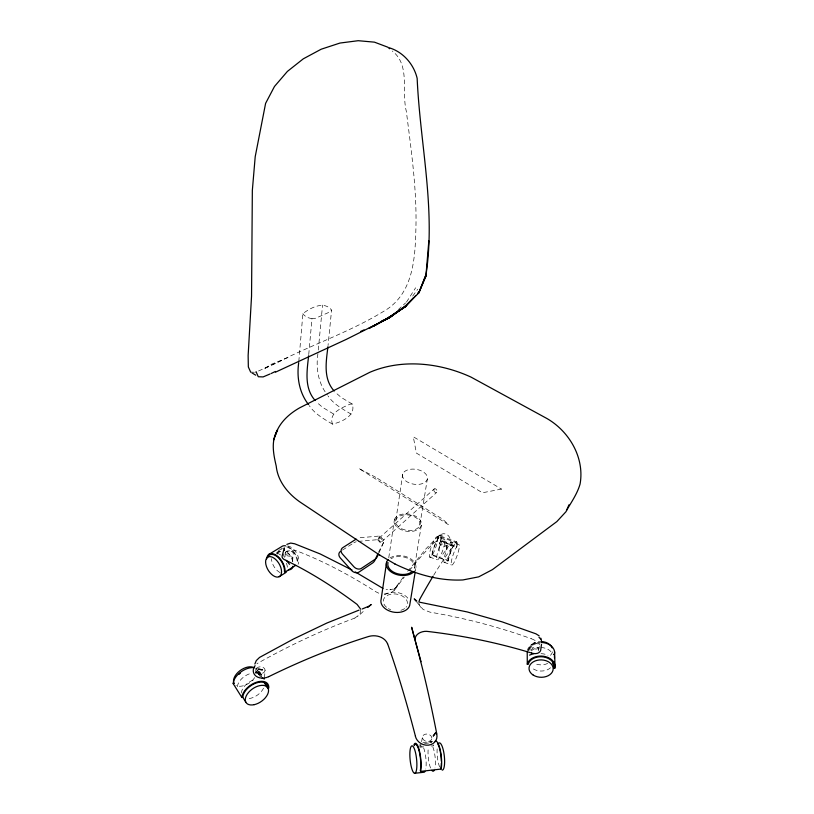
<?xml version="1.0" encoding="UTF-8"?>
<svg xmlns="http://www.w3.org/2000/svg" width="814" height="814" viewBox="0 0 814 814"><rect width="100%" height="100%" fill="white"/><g stroke="black" fill="none" stroke-linecap="round" stroke-linejoin="round"><path stroke-width="0.61" stroke-dasharray="4.07 3.05" d="M285.276 552.614L284.951 557.539L285.918 559.788M292.572 560.327C292.938 557.407 291.036 554.059 287.922 553.785L286.09 554.283L285.012 555.575M255.861 669.861L255.627 672.954L256.379 671.896L258.384 671.906L262.393 675.925M264.489 677.777L265.079 670.471A4.619 3.388 1.5 0 0 258.445 667.104A4.619 3.388 1.5 0 0 257.885 672.954A4.619 3.388 1.5 0 0 265.079 670.471M298.809 361.497L302.889 313.655C310.226 307.967 324.074 300.335 331.583 310.093L328.042 345.512M308.74 354.558L311.966 318.742L315.669 318.213L330.158 311.813L331.583 310.093M292.552 561.324L293.193 554.334A4.111 2.696 3.9 0 0 288.166 550.834A4.111 2.696 3.9 0 0 286.335 555.28A4.111 2.696 3.9 0 0 293.193 554.334M318.284 350.061L322.548 305.118M317.938 353.652C315.7 368.02 318.254 383.475 327.452 395.044M388.766 557.692L394.393 519.729M395.879 520.044L402.716 474.135M419.821 525.142A12.261 7.702 9 0 0 403.683 514.967A12.261 7.702 9 0 0 400 527.859A12.261 7.702 9 0 0 419.821 525.142L427.299 479.293A12.586 7.519 8.9 0 0 410.673 469.23A12.586 7.519 8.9 0 0 407 481.796A12.586 7.519 8.9 0 0 427.299 479.293M421.316 525.468A13.797 8.669 9 0 1 399.023 528.53A13.797 8.669 9 0 1 403.144 514.021A13.797 8.669 9 0 1 421.316 525.468L414.295 568.264A13.462 8.852 9 0 0 406.959 557.987A13.462 8.852 9 0 0 391.096 558.74M415.354 571.031L415.761 568.579M442.816 554.212L446.499 549.379L446.886 547.12L446.164 545.278L442.521 543.966L440.578 544.841L439.204 546.743L439.977 542.348M439.163 547.018L439.173 552.889M446.499 549.379L447.293 544.993A3.958 2.523 10.6 0 0 443.019 541.086A3.958 2.523 10.6 0 0 440.588 544.953A3.958 2.523 10.6 0 0 447.293 544.993M421.591 741.676L422.598 736.304M431.705 739.163A4.782 3.673 13 0 1 423.768 740.028A4.782 3.673 13 0 1 425.976 734.045A4.782 3.673 13 0 1 431.705 739.163L431.003 742.816L430.657 741.839L426.811 742.765M529.843 649.857L530.942 645.319M538.207 650.966L539.265 647.496M352.34 404.1L350.061 404.151C342.094 407.712 328.398 412.79 332.458 424.135C341.3 422.11 356.125 415.883 352.34 404.1L341.3 397.507L334.686 391.829M378.948 552.96L384.35 540.811L379.935 535.988L360.541 537.688A12.505 9.626 32.8 0 0 357.895 538.258M378.53 552.218L384.35 540.811M447.965 561.06L448.28 560.561A11.813 2.188 -70.5 0 1 454.07 544.892A11.813 2.188 -70.5 0 1 456.542 547.191L456.837 546.703A12.688 2.35 -70.5 0 0 454.192 544.23A12.688 2.35 -70.5 0 0 447.965 561.06L431.796 555.168A12.637 2.513 -70.4 0 1 438.034 538.42A12.637 2.513 -70.4 0 1 440.893 540.954L456.837 546.703M406.481 302.096L415.618 287.81M431.796 555.168L432.112 554.67A11.772 2.34 -70.4 0 1 437.922 539.082A11.772 2.34 -70.4 0 1 440.588 541.432L456.542 547.191M358.231 541.402L377.564 539.682L379.935 535.988M412.698 296.062L417.694 289.336M403.235 577.238L395.36 587.881L397.751 585.48L393.773 589.367L395.777 587.464L393.447 588.96L389.926 589.753L390.862 589.672L386.08 589.489M407.712 571.265L425.956 548.819L437.759 536.67L440.516 534.574L443.192 533.719L445.93 533.953C451.444 536.497 450.915 543.009 451.383 548.036M530.718 650.152L533.791 647.527L536.457 647.12L538.166 647.903L538.787 649.389M354.863 618.04L359.859 614.377L360.755 610.103M394.475 590.262L389.55 593.559L382.387 594.088M398.239 309.686L405.565 302.94M363.186 611.538L357.794 616.493M381.715 541.727L436.752 492.389M379.09 538.146L434.198 488.96M342.541 550.061L352.828 543.487M279.568 549.938L282.448 548.188M276.312 553.062L279.538 551.098A13.004 7.397 58.9 0 1 279.853 549.348M276.943 553.5L280.158 551.536A12.108 6.888 58.9 0 1 280.728 549.196M281.705 360.49L255.576 372.324M287.922 357.611L270.848 364.489L263.665 369.017L275.427 363.4C312.189 344.383 352.177 331.349 387.22 309.137C413.156 291.534 415.14 258.15 415.873 229.752C417.073 190.038 411.263 150.682 406.349 111.396C401.271 91.86 410.612 65.14 392.297 51.038M255.27 668.864A14.031 8.333 -34.8 0 1 258.984 674.694L259.9 674.379L261.263 676.485M419.607 746.418L422.12 746.143M419.851 747.242L423.636 746.825M431.206 746.011L433.73 745.736L433.465 744.922M422.904 742.561L432.773 741.503M424.572 743.477L431.725 742.704M418.884 745.085L421.174 744.841A13.777 3.327 84.1 0 0 420.126 745.726M250.641 372.09L254.344 372.263M311.966 318.742L308.221 317.725L304.456 315.608L302.889 313.655M440.628 536.111L456.685 541.88M440.333 536.935L456.389 542.704M437.515 537.016A10.887 2.188 -70.4 0 1 432.804 554.131A10.887 2.188 -70.4 0 1 430.372 549.826A10.887 2.188 -70.4 0 1 437.515 537.016L444.709 539.601A10.908 2.127 -70.4 0 1 439.967 556.745A10.908 2.127 -70.4 0 1 437.627 552.472A10.908 2.127 -70.4 0 1 444.709 539.601M451.923 542.195A10.928 2.066 -70.5 0 1 447.151 559.35A10.928 2.066 -70.5 0 1 444.912 555.107A10.928 2.066 -70.5 0 1 451.923 542.195L459.167 544.8A10.938 2.004 -70.5 0 1 454.354 561.975A10.938 2.004 -70.5 0 1 452.218 557.763A10.938 2.004 -70.5 0 1 459.167 544.8M432.112 554.67L448.28 560.561M429.639 557.01L436.853 559.645M444.088 562.281L451.343 564.936M378.785 593.202L375.59 591.636A390.171 195.472 50.6 0 0 298.382 551.516A9.615 5.149 -6.4 0 0 284.9 552.533M351.18 414.153C342.847 409.198 333.669 404.304 328.144 396.072M333.537 413.98L322.446 407.224L316.727 402.258M332.458 424.135C324.064 419.047 314.845 414 309.279 405.677M279.538 551.098L280.158 551.536M416.687 602.004L423.117 609.452L429.945 612.138A379.263 238.99 9.8 0 1 531.471 638.776M377.564 539.682L381.959 544.485M259.595 671.611L263.024 676.872M257.428 670.166L261.538 676.475M258.984 674.694L260.358 676.8M420.665 607.254L419.21 604.731L418.854 602.136M354.853 618.08A407.315 188.278 -37.7 0 0 259.249 662.382A10.857 8.415 -16.1 0 0 256.929 663.817M394.505 590.14A411.192 77.829 -66.2 0 1 404.314 577.055M409.483 570.472A411.192 77.829 -66.2 0 1 433.862 542.836M386.508 607.275A12.19 8.323 9 0 1 386.274 596.062A12.19 8.323 9 0 1 402.32 596.031A12.19 8.323 9 0 1 406.044 607.234M404.599 608.567A12.19 8.323 9 0 1 400.569 610.347M390.639 609.645A12.19 8.323 9 0 1 388.41 608.587M531.461 638.807A10.246 6.522 31.3 0 1 539.59 644.861M433.831 542.918A9.259 4.345 13.9 0 1 445.339 542.399A9.259 4.345 13.9 0 1 450.925 549.094M433.72 575.193A414.987 54.945 -69.9 0 1 450.956 548.972M538.949 648.005A4.365 2.991 16.4 0 1 531.98 647.445A4.365 2.991 16.4 0 1 533.719 642.867A4.365 2.991 16.4 0 1 539.499 646.56M527.228 650.569A13.818 10.033 1.5 0 1 540.343 642.439M528.164 650.712A12.861 9.341 1.5 0 1 540.069 643.141M288.237 546.784A13.004 7.397 58.9 0 1 297.914 563.99M286.64 546.845A12.108 6.888 58.9 0 1 297.273 563.542M259.585 671.662A15.069 8.944 -34.8 0 1 259.9 674.379M255.922 668.121A15.069 8.944 -34.8 0 1 257.56 668.955M280.047 572.598A11.294 6.349 59 0 1 271.449 558.679M276.882 553.174A11.294 6.349 59 0 1 280.565 555.036M286.447 563.268A11.294 6.349 59 0 1 287.383 567.887M237.403 686.731A13.024 7.702 -34.8 0 1 251.648 673.198M255.342 672.975A13.024 7.702 -34.8 0 1 260.042 675.935L256.084 669.841A12.963 7.723 -34.7 0 1 256.542 672.649M254.68 677.594A12.963 7.723 -34.7 0 1 235.877 685.317M263.553 688.176A13.095 7.692 -34.9 0 1 247.792 698.677M241.331 692.979A13.095 7.692 -34.9 0 1 255.647 679.385M423.636 747.924A13.777 3.327 84.1 0 1 425.742 769.047M439.621 766.941A13.716 3.5 83.8 0 1 437.322 747.262M430.545 767.968A13.746 3.419 83.9 0 1 428.449 747.15M432.834 746.916A13.746 3.419 83.9 0 1 434.971 767.999M550.559 667.734A12.017 8.679 1.5 0 1 531.328 667.409M541.045 653.683A12.017 8.679 1.5 0 1 547.964 655.382M552.462 651.872A11.884 8.639 1.5 0 1 549.338 656.237M528.927 650.498A11.884 8.639 1.5 0 1 539.814 641.513M547.659 663.43A11.945 8.659 1.5 0 1 533.994 663.207M531.308 650.915A11.945 8.659 1.5 0 1 538.858 647.649M540.944 647.547A11.945 8.659 1.5 0 1 552.37 653.957M277.269 554.12A11.243 6.37 58.9 0 1 281.837 549.501M287.281 552.228A11.243 6.37 58.9 0 1 292.908 562.036M284.381 557.336A11.193 6.38 58.9 0 1 283.241 553.846M287.596 545.991A11.193 6.38 58.9 0 1 296.611 553.174A11.193 6.38 58.9 0 1 298.097 564.265M384.513 594.759A14.632 9.992 9 0 1 409.106 600.132M389.987 557.997A14.957 9.839 9 0 1 408.954 557.783A14.957 9.839 9 0 1 414.896 570.482M353.856 542.826A12.454 9.626 32.9 0 1 356.217 541.768M438.512 536.1L437.759 536.67L440.516 534.574L438.512 536.1M501.505 489.092L482.448 492.765L416.402 453.093L413.278 436.752L501.505 489.092M441.005 535.531L439.611 535.714L442.684 535.581L441.005 535.531M375.783 477.309L358.771 468.406L448.697 524.837L442.775 519.291L375.783 477.309M378.754 538.848A2.228 1.384 57.5 0 0 381.023 541.951A2.228 1.384 57.5 0 0 381.44 539.01A2.228 1.384 57.5 0 0 378.754 538.848M433.842 489.672A2.147 1.425 57.6 0 0 436.05 492.643A2.147 1.425 57.6 0 0 436.548 489.723A2.147 1.425 57.6 0 0 433.842 489.672"/><path stroke-width="1.22" d="M273.524 440.15L277.605 429.843C270.706 441.066 273.453 454.11 276.221 466.076C277.767 481.288 288.146 493.905 300.397 502.279L379.965 555.26M415.903 295.462L405.759 306.339L384.88 320.044L404.039 307.509L418.752 292.969L425.885 276.414L426.027 274.633C435.877 208.964 420.034 143.793 417.155 78.327C413.848 64.377 403.368 52.198 389.591 47.884M425.885 276.414L428.846 240.842M298.707 362.718C296.591 377.289 299.308 392.887 308.577 404.619M308.628 355.769C306.99 370.818 304.049 388.075 315.14 400.478M327.92 346.723C326.18 361.548 323.026 378.642 334.055 390.883M541.503 644.301L540.893 648.809A10.246 6.522 31.3 0 1 531.562 653.072M386.589 562.271L381.166 599.124A14.632 9.992 9 0 0 392.623 611.975A14.632 9.992 9 0 0 409.696 605.362L415.15 572.252M254.874 664L256.278 660.602L259.544 657.427L293.569 638.97L326.77 623.086L359.055 610.113M283.618 550.457L282.397 555.036A9.615 5.149 -6.4 0 0 284.808 559.859A398.697 182.865 55 0 1 357.132 604.446L360.694 609.218M418.854 602.136L419.586 599.684M274.908 436.701C278.164 423.799 288.38 414.245 299.603 407.865L369.79 372.313C401.851 358.536 439.886 362.759 471.011 377.106L546.967 418.538C569.403 431.501 584.778 457.895 580.067 484.076C577.299 493.65 571.631 501.78 566.636 510.256M568.955 504.812L566.056 511.619L556.847 521.591L492.419 569.637L478.693 576.861L462.891 579.944C439.255 581.135 416.046 574.246 394.973 563.99L394.556 563.756M378.459 554.069L377.482 556.277A12.515 9.636 33 0 1 374.725 559.523L361.447 568.335A5.688 4.436 33.1 0 1 359.371 569.037A5.739 4.477 33.1 0 1 357.041 568.762A5.688 4.436 33.1 0 1 353.866 566.727L342.613 554.253A5.667 4.406 32 0 1 341.361 552.187A5.718 4.446 32 0 1 341.158 550.101A5.667 4.406 32 0 1 342.765 547.669L356.166 539.112M377.543 554.426L375.091 559.94A12.464 9.636 33.1 0 1 372.334 563.186L359.086 572.008A5.667 4.436 33.1 0 1 357.02 572.71A5.718 4.477 33.1 0 1 354.68 572.446A5.667 4.436 33.1 0 1 351.526 570.411L340.323 557.977A5.647 4.406 32 0 1 340.486 551.393M417.592 293.651L419.281 291.839L426.027 274.633L418.752 292.969L419.281 291.839L417.592 293.579M413.359 297.934L404.039 307.509L405.759 306.339L388.146 318.416L346.316 339.367L275.437 372.191M367.796 607.427L371.215 604.517L369.098 606.125L362.22 608.974M390.903 316.768L369.078 328.327L390.903 316.768L406.746 305.128L388.146 318.416L398.636 310.51M381.125 321.571L383.201 320.258M279.182 576.709A11.345 6.329 59 0 0 275.692 559.472A11.345 6.329 59 0 0 265.863 564.387A11.345 6.329 59 0 0 279.182 576.709L285.002 573.056A11.294 6.349 59 0 0 286.609 571.479M267.826 557.041A12.23 6.848 59 0 1 277.828 557.183A12.23 6.848 59 0 1 284.432 571.591L285.073 572.049L295.767 565.333M268.518 554.609L281.43 546.774A13.004 7.397 58.9 0 1 285.653 545.838M529.538 655.097L534.137 653.52M271.123 373.534L275.397 371.459M286.833 544.393L290.669 543.07L294.648 543.772L320.207 553.958L352.024 570.014M360.755 331.39L364.021 329.894M269.983 374.013L263.105 376.923L258.262 376.74L256.064 371.662M241.87 697.496L242.806 697.171A14.184 8.293 -35 0 1 256.074 683.058A14.184 8.293 -35 0 1 267.877 688.359L268.793 688.034A15.232 8.903 -35 0 0 256.115 682.346A15.232 8.903 -35 0 0 241.87 697.496L233.17 683.577A15.069 8.944 -34.8 0 1 252.839 667.602M233.17 683.577L234.096 683.251M414.173 745.675A14.896 3.541 84.1 0 1 419.2 751.291A14.896 3.541 84.1 0 1 420.339 770.543L420.594 771.397L441.127 769.057A15.924 4.019 83.9 0 0 440.354 750.447A15.924 4.019 83.9 0 0 435.154 741.249M414.672 773.3A13.797 3.246 84.2 0 0 415.547 752.767A13.797 3.246 84.2 0 0 409.89 752.624A13.797 3.246 84.2 0 0 414.672 773.3L423.891 772.252A13.777 3.327 84.1 0 0 424.959 771.438M262.118 677.97L264.397 678.998M553.469 654.364L554.405 654.497L554.507 658.231M527.228 651.811L527.279 664.214L528.225 664.346A13.024 9.381 1.6 0 1 543.386 656.939A13.024 9.381 1.6 0 1 553.856 668.05L554.802 668.182L554.731 665.699M419.871 602.258L467.287 611.955L502.085 621.855L535.938 633.821L539.163 635.856M382.967 588.39L355.27 571.927M379.222 554.822L394.973 563.99M251.902 372.863L255.708 375.183M416.839 601.047L414.224 598.88L415.985 601.088M389.621 48.728L387.83 47.192L374.45 42.155L358.221 40.7L339.987 43.05L321.184 49.216L303.317 58.812L287.403 71.408L274.481 86.467L265.608 103.347L255.209 156.685L252.34 190.415L251.546 296.133L248.138 355.555L248.341 366.961L250.641 372.09M538.96 637.24L540.638 639.01M289.55 564.306L286.63 560.754M264.458 683.099L267.185 687.311M242.491 696.845L245.777 702.106M387.505 643.63C384.452 636.751 375.692 634.493 368.884 636.416A409.422 196.225 -33.8 0 0 268.661 676.699M441.127 769.057L440.852 768.213A14.825 3.744 83.9 0 0 441.341 763.196M540.832 638.176L541.473 640.577M421.011 661.69L411.65 627.258L414.448 638.166M415.242 641.279C413.553 634.086 422.232 630.433 428.144 631.501A385.226 238.614 4 0 1 531.593 653.042M554.568 651.648L554.975 665.323M553.673 661.833L553.856 668.05M419.627 599.501A414.987 54.945 -69.9 0 1 433.048 576.302M415.567 642.287A437.779 75.051 85.1 0 1 436.762 733.852M387.505 643.508A438.563 84.514 82.1 0 1 415.405 736.131M268.661 676.658A10.857 8.415 -16.1 0 1 255.861 676.017A10.857 8.415 -16.1 0 1 255.087 665.679M436.731 733.984A11.172 9.768 25.3 0 1 428.418 745.156A11.172 9.768 25.3 0 1 415.384 736.243M527.279 664.214A13.991 10.083 1.6 0 1 543.559 656.257A13.991 10.083 1.6 0 1 554.802 668.182M541.33 642.45A13.818 10.033 1.5 0 1 554.405 654.497M266.656 558.943A13.136 7.357 59 0 1 276.679 555.535A13.136 7.357 59 0 1 285.073 572.049M238.909 674.45A14.031 8.333 -34.8 0 1 240.395 673.127M413.98 744.688A15.995 3.805 84.1 0 1 419.373 750.712A15.995 3.805 84.1 0 1 420.594 771.397M437.515 743.487A14.825 3.744 83.9 0 1 439.672 748.961M439.906 749.867A14.825 3.744 83.9 0 1 441.33 761.212M234.035 683.333A12.963 7.723 -34.7 0 1 239.815 670.797A12.963 7.723 -34.7 0 1 254.294 667.826M438.298 743.762A13.716 3.5 83.8 0 1 444.057 754.069A13.716 3.5 83.8 0 1 442.206 770.156M434.167 770.39A13.746 3.419 83.9 0 1 431.807 770.349M552.991 662.097A12.017 8.679 1.5 0 1 552.798 664.112M540.842 641.493A11.884 8.639 1.5 0 1 552.207 647.883M292.979 566.239A11.243 6.37 58.9 0 1 288.482 569.82M411.335 572.181A13.462 8.852 9 0 1 395.329 573.005A13.462 8.852 9 0 1 388.044 562.586M414.214 571.377A14.957 9.839 9 0 1 393.976 573.565A14.957 9.839 9 0 1 388.207 559.513M284.228 548.158L284.198 550.091L284.228 548.158M435.541 732.936L433.323 735.917L435.541 732.936M393.07 315.008L373.545 326.099L393.07 315.008M262.322 669.81L258.476 669.189L262.322 669.81M254.141 704.68A13.156 7.672 -35 0 0 268.091 688.298A13.156 7.672 -35 0 0 248.504 692.49A13.156 7.672 -35 0 0 254.141 704.68M533.221 675.081A12.088 8.7 1.6 0 0 552.971 670.349A12.088 8.7 1.6 0 0 537.087 660.327A12.088 8.7 1.6 0 0 533.221 675.081"/></g></svg>
